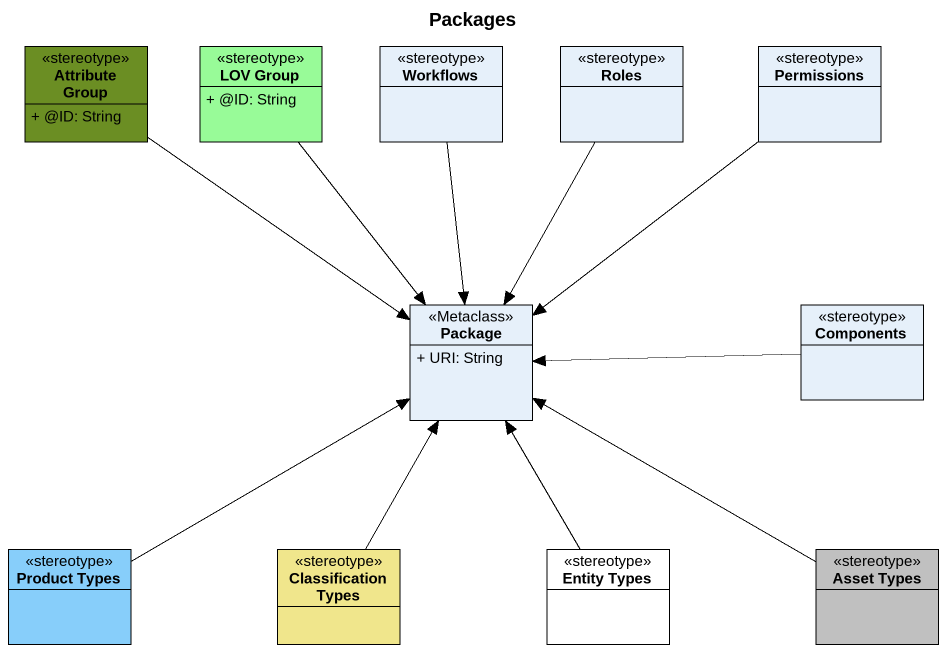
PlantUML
@startuml
title Packages
hide circle
hide empty members
skinparam classAttributeIconSize 0
class "Attribute Group" as Attribute_Group <<stereotype>> #6B8E23 {
  + @ID: String
}
class "LOV Group" as LOV_Group <<stereotype>> #98FB98 {
  + @ID: String
}
class Workflows <<stereotype>>
class Roles <<stereotype>>
class Permissions <<stereotype>>
class "Package" as Package_ <<Metaclass>> {
  + URI: String
}
class Components <<stereotype>>
class "Product Types" as Product_Types <<stereotype>> #87CEFA
class "Classification Types" as Classification_Types <<stereotype>> #F0E68C
class "Entity Types" as Entity_Types <<stereotype>> #FFFFFF
class "Asset Types" as Asset_Types <<stereotype>> #C0C0C0
Attribute_Group --> Package_
LOV_Group --> Package_
Workflows --> Package_
Roles --> Package_
Permissions --> Package_
Components -left-> Package_
Product_Types -right-> Package_
Classification_Types -up-> Package_
Entity_Types -up-> Package_
Asset_Types -left-> Package_
@enduml
